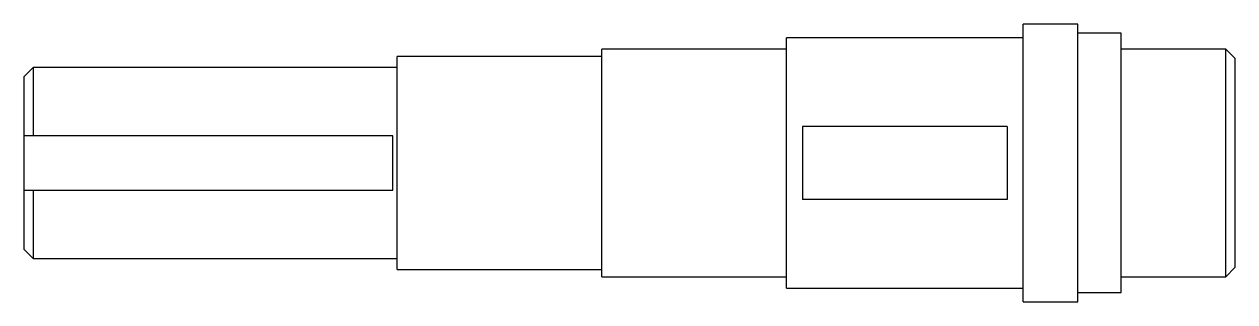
# Model space of a CAD drawing. Header units: millimetres. Extents: x -110 to 156, y -58 to 3.
import ezdxf

# ---------------------------------------------------------------- set-up
doc = ezdxf.new("R2010")
doc.units = ezdxf.units.MM

msp = doc.modelspace()

# ---------------------------------------------------------------- linework, layer by layer
at = {"color": 7, "linetype": 'Continuous', "lineweight": 25}
for p, q in [((121.13, 3.22), (109.13, 3.22)), ((109.13, -57.78), (109.13, 3.22)), ((121.13, -57.78), (121.13, 3.22)), ((109.13, 0.22), (57.13, 0.22)), ((57.13, -54.78), (57.13, 0.22)), ((130.63, 1.22), (121.13, 1.22)), ((130.63, -55.78), (130.63, 1.22)), ((57.13, -2.28), (16.53, -2.28)), ((16.53, -52.28), (16.53, -2.28)), ((153.63, -2.28), (130.63, -2.28)), ((155.63, -4.28), (153.63, -2.28)), ((153.63, -52.28), (153.63, -2.28)), ((16.53, -3.88), (-28.47, -3.88)), ((-28.47, -50.68), (-28.47, -3.88)), ((155.63, -4.28), (155.63, -50.28)), ((-108.47, -6.28), (-110.47, -8.28)), ((-28.47, -6.28), (-108.47, -6.28)), ((-108.47, -6.28), (-108.47, -21.28)), ((-110.47, -46.28), (-110.47, -8.28)), ((-29.47, -21.28), (-108.47, -21.28)), ((-29.47, -33.28), (-29.47, -21.28)), ((105.63, -19.28), (60.63, -19.28)), ((60.63, -19.28), (60.63, -35.28)), ((105.63, -19.28), (105.63, -35.28)), ((-108.47, -33.28), (-108.47, -48.28)), ((-108.47, -33.28), (-29.47, -33.28)), ((105.63, -35.28), (60.63, -35.28)), ((-110.47, -46.28), (-108.47, -48.28)), ((-108.47, -48.28), (-28.47, -48.28)), ((153.63, -52.28), (155.63, -50.28)), ((-28.47, -50.68), (16.53, -50.68)), ((16.53, -52.28), (57.13, -52.28)), ((130.63, -52.28), (153.63, -52.28)), ((57.13, -54.78), (109.13, -54.78)), ((121.13, -55.78), (130.63, -55.78)), ((109.13, -57.78), (121.13, -57.78))]:
    msp.add_line(p, q, dxfattribs=at)
for points in [[(-108.47, -21.28), (-109.13, -21.28), (-109.8, -21.28), (-110.47, -21.28)], [(-110.47, -33.28), (-109.8, -33.28), (-109.13, -33.28), (-108.47, -33.28)]]:
    msp.add_open_spline(points, degree=3, dxfattribs=at)

doc.saveas('drawing.dxf')
